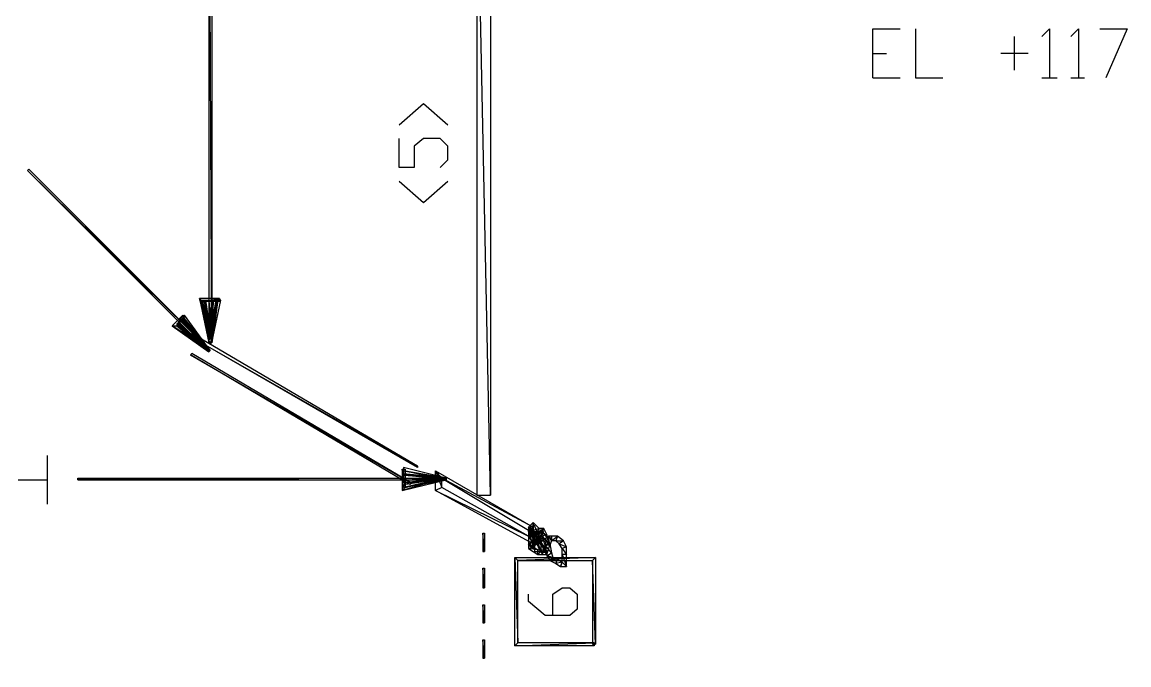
# Model space of a CAD drawing. Header units: millimetres. Extents: x 0 to 818, y 0 to 746.
# Drawn here: x 294 to 381.2, y 547.8 to 598.4 of the extents above; entities that cross this region are included whole.
import ezdxf

# ---------------------------------------------------------------- set-up
doc = ezdxf.new("R2010")
doc.units = ezdxf.units.MM
doc.layers.add('DIAGRAM_IMAGE', color=7, linetype='Continuous')
doc.layers.add('DIAGRAM_VECTOR', color=4, linetype='Continuous')
picture_1 = doc.add_image_def('image1.png', size_in_pixel=(3409, 3109))

msp = doc.modelspace()

# ---------------------------------------------------------------- linework, layer by layer
at = {"layer": 'DIAGRAM_VECTOR'}
for p, q in [((308.92, 573.16), (308.68, 625)), ((308.68, 625), (308.68, 573.16)), ((308.92, 573.16), (308.68, 625)), ((308.92, 625), (308.92, 573.16)), ((330.88, 561.16), (329.8, 612.76)), ((329.8, 612.76), (329.8, 561.16)), ((330.88, 561.16), (329.8, 612.76)), ((330.88, 612.76), (330.88, 561.16)), ((361, 594.04), (361, 597.88)), ((361, 597.88), (363.16, 597.88)), ((364.36, 597.88), (364.36, 594.04)), ((374.32, 597.28), (374.92, 597.88)), ((374.92, 597.88), (374.92, 594.04)), ((376.6, 597.28), (377.2, 597.88)), ((377.2, 597.88), (377.2, 594.04)), ((378.88, 597.88), (381.04, 597.88)), ((381.04, 597.88), (379.36, 594.04)), ((372.16, 594.64), (372.16, 597.28)), ((361, 595.96), (362.08, 595.96)), ((373.24, 595.96), (371.08, 595.96)), ((361, 594.04), (363.16, 594.04)), ((364.36, 594.04), (366.52, 594.04)), ((374.32, 594.04), (375.52, 594.04)), ((376.6, 594.04), (377.68, 594.04)), ((323.68, 590.32), (325.6, 592)), ((325.6, 592), (327.52, 590.32)), ((323.68, 586.96), (323.68, 589.24)), ((325.6, 589.24), (324.88, 588.64)), ((324.88, 588.64), (324.88, 586.96)), ((326.92, 589.24), (325.6, 589.24)), ((327.52, 588.64), (326.92, 589.24)), ((327.52, 587.56), (327.52, 588.64)), ((324.88, 586.96), (323.68, 586.96)), ((326.92, 586.96), (327.52, 587.56)), ((294.4, 586.72), (294.52, 586.84)), ((308.8, 572.56), (294.4, 586.72)), ((294.4, 586.72), (308.68, 572.44)), ((308.8, 572.56), (294.4, 586.72)), ((294.52, 586.84), (308.8, 572.56)), ((323.68, 585.88), (325.6, 584.2)), ((325.6, 584.2), (327.52, 585.88)), ((308.92, 573.28), (307.96, 576.64)), ((307.96, 576.64), (308.68, 573.16)), ((308.92, 573.28), (307.96, 576.64)), ((307.96, 576.64), (308.2, 576.4)), ((307.96, 576.64), (308.2, 576.4)), ((309.52, 576.64), (307.96, 576.64)), ((308.92, 573.16), (308.08, 576.52)), ((308.08, 576.52), (308.68, 573.16)), ((308.92, 573.16), (308.08, 576.52)), ((308.08, 576.52), (308.32, 576.52)), ((308.2, 576.4), (309.52, 576.64)), ((308.2, 576.4), (309.52, 576.64)), ((308.2, 576.4), (308.92, 573.28)), ((309.52, 576.4), (308.2, 576.4)), ((308.32, 576.52), (308.92, 573.16)), ((308.92, 573.16), (308.32, 576.52)), ((308.32, 576.52), (308.68, 573.16)), ((308.92, 573.16), (308.32, 576.52)), ((308.32, 576.52), (308.44, 576.52)), ((308.44, 576.52), (308.92, 573.16)), ((308.92, 573.16), (308.44, 576.52)), ((308.44, 576.52), (308.68, 573.16)), ((308.92, 573.16), (308.44, 576.52)), ((308.44, 576.52), (308.68, 576.52)), ((308.68, 573.28), (309.4, 576.52)), ((308.68, 573.16), (309.28, 576.52)), ((308.68, 573.16), (309.04, 576.52)), ((308.68, 573.16), (308.92, 576.52)), ((308.68, 576.52), (308.92, 573.16)), ((309.4, 576.52), (308.92, 573.16)), ((308.92, 573.16), (309.64, 576.52)), ((309.4, 576.52), (308.92, 573.16)), ((309.28, 576.52), (308.92, 573.16)), ((308.92, 573.16), (309.4, 576.52)), ((309.28, 576.52), (308.92, 573.16)), ((309.04, 576.52), (308.92, 573.16)), ((308.92, 573.16), (309.28, 576.52)), ((309.04, 576.52), (308.92, 573.16)), ((309.04, 576.52), (308.92, 576.52)), ((308.92, 576.52), (308.92, 573.16)), ((308.92, 573.16), (309.04, 576.52)), ((308.92, 576.52), (308.92, 573.16)), ((309.28, 576.52), (309.04, 576.52)), ((309.4, 576.52), (309.28, 576.52)), ((309.64, 576.52), (309.4, 576.52)), ((309.52, 576.64), (309.52, 576.4)), ((306.64, 575.32), (305.8, 574.48)), ((306.16, 574.48), (306.64, 575.32)), ((306.16, 574.48), (306.64, 575.32)), ((306.76, 575.2), (306.16, 574.48)), ((306.16, 574.6), (306.28, 574.72)), ((306.16, 574.6), (306.28, 574.72)), ((306.28, 574.72), (308.8, 572.56)), ((306.28, 574.72), (308.8, 572.56)), ((306.64, 575.08), (306.52, 574.96)), ((306.52, 574.96), (308.8, 572.56)), ((306.52, 574.96), (308.8, 572.56)), ((308.68, 572.44), (306.52, 574.96)), ((306.76, 575.32), (306.64, 575.2)), ((306.64, 575.32), (306.76, 575.2)), ((306.64, 575.2), (308.8, 572.56)), ((306.64, 575.2), (308.8, 572.56)), ((308.68, 572.44), (306.64, 575.2)), ((306.76, 575.08), (306.64, 574.96)), ((306.76, 575.08), (306.64, 574.96)), ((308.8, 572.56), (306.64, 575.08)), ((306.64, 574.96), (308.8, 572.56)), ((306.64, 574.96), (308.8, 572.56)), ((308.68, 572.44), (306.64, 574.96)), ((306.64, 574.96), (308.8, 572.56)), ((306.64, 574.96), (308.8, 572.56)), ((308.68, 572.44), (306.64, 574.96)), ((308.8, 572.56), (306.76, 575.32)), ((308.8, 572.56), (306.76, 575.08)), ((308.8, 572.56), (306.76, 575.08)), ((308.8, 572.56), (305.8, 574.48)), ((305.8, 574.48), (308.68, 572.44)), ((308.8, 572.56), (305.8, 574.48)), ((305.8, 574.48), (306.16, 574.48)), ((305.8, 574.48), (306.16, 574.48)), ((306.16, 574.48), (306.28, 574.6)), ((308.8, 572.56), (306.16, 574.6)), ((306.16, 574.6), (308.68, 572.44)), ((308.8, 572.56), (306.16, 574.6)), ((308.8, 572.56), (306.16, 574.6)), ((306.16, 574.6), (308.68, 572.44)), ((308.8, 572.56), (306.16, 574.6)), ((306.16, 574.48), (308.8, 572.56)), ((308.8, 572.56), (306.16, 574.48)), ((306.16, 574.48), (308.68, 572.44)), ((308.8, 572.56), (306.16, 574.48)), ((306.28, 574.6), (308.8, 572.56)), ((307.36, 573.88), (307.24, 573.64)), ((325.12, 563.44), (307.36, 573.88)), ((307.24, 573.64), (325.12, 563.44)), ((307.24, 573.64), (325.12, 563.44)), ((325.12, 563.32), (307.24, 573.64)), ((308.92, 573.16), (308.68, 573.28)), ((308.68, 573.16), (308.92, 573.28)), ((308.92, 573.16), (308.68, 573.16)), ((308.68, 573.16), (308.92, 573.16)), ((308.92, 573.16), (308.68, 573.16)), ((308.68, 573.16), (308.92, 573.16)), ((308.92, 573.16), (308.68, 573.16)), ((308.68, 573.16), (308.92, 573.16)), ((308.68, 573.16), (308.92, 573.16)), ((307.36, 572.32), (307.24, 572.2)), ((307.24, 572.2), (324.64, 562.12)), ((307.24, 572.2), (324.64, 562.12)), ((324.52, 562), (307.24, 572.2)), ((324.64, 562.12), (307.36, 572.32)), ((308.8, 572.56), (308.68, 572.44)), ((308.68, 572.44), (308.8, 572.56)), ((308.8, 572.56), (308.68, 572.44)), ((308.68, 572.44), (308.8, 572.56)), ((308.8, 572.56), (308.68, 572.44)), ((308.68, 572.44), (308.8, 572.56)), ((308.8, 572.56), (308.68, 572.44)), ((308.68, 572.44), (308.8, 572.56)), ((308.68, 572.44), (308.8, 572.56)), ((295.96, 564.28), (295.96, 560.44)), ((324.04, 563.32), (324.04, 563.08)), ((327.4, 562.48), (324.04, 563.32)), ((325.12, 563.44), (325.12, 563.32)), ((327.4, 562.48), (298.36, 562.36)), ((327.4, 562.48), (298.36, 562.36)), ((298.36, 562.36), (298.36, 562.48)), ((298.36, 562.48), (327.4, 562.48)), ((324.16, 561.76), (323.92, 563.2)), ((323.92, 563.2), (323.92, 561.52)), ((324.16, 561.76), (323.92, 563.2)), ((323.92, 563.2), (324.16, 563.2)), ((327.28, 562.48), (323.92, 561.52)), ((327.28, 562.48), (323.92, 561.52)), ((324.04, 563.08), (327.4, 562.48)), ((324.04, 563.08), (327.4, 562.48)), ((327.28, 562.36), (324.04, 563.08)), ((324.04, 563.08), (324.04, 562.84)), ((327.4, 562.48), (324.04, 563.08)), ((324.04, 562.84), (327.4, 562.48)), ((324.04, 562.84), (327.4, 562.48)), ((327.28, 562.36), (324.04, 562.84)), ((324.04, 562.84), (324.04, 562.72)), ((327.4, 562.48), (324.04, 562.84)), ((324.04, 562.72), (327.4, 562.48)), ((324.04, 562.72), (327.4, 562.48)), ((327.4, 562.36), (324.04, 562.72)), ((324.04, 562.72), (324.04, 562.48)), ((327.4, 562.48), (324.04, 562.72)), ((327.28, 562.48), (324.04, 561.76)), ((327.28, 562.48), (324.04, 561.76)), ((324.04, 562), (327.28, 562.48)), ((327.4, 562.48), (324.04, 562.12)), ((327.4, 562.48), (324.04, 562.12)), ((324.04, 562.36), (327.4, 562.48)), ((324.04, 562.48), (327.4, 562.48)), ((324.04, 562.48), (327.4, 562.48)), ((327.4, 562.36), (324.04, 562.48)), ((327.4, 562.48), (324.04, 562.12)), ((327.4, 562.48), (324.04, 562.12)), ((324.04, 562.36), (327.4, 562.48)), ((324.16, 563.2), (324.16, 561.76)), ((324.16, 561.76), (327.28, 562.48)), ((327.04, 562.48), (326.56, 563.08)), ((326.56, 563.08), (334.24, 558.64)), ((327.04, 562.48), (326.56, 563.08)), ((326.56, 563.08), (327.04, 561.76)), ((326.56, 563.08), (327.04, 561.76)), ((326.56, 561.52), (326.56, 563.08)), ((334.24, 558.64), (327.04, 562.48)), ((327.04, 562.48), (333.88, 558.4)), ((334.24, 558.64), (327.04, 562.48)), ((327.04, 561.76), (327.04, 562.48)), ((327.4, 562.48), (327.28, 562.36)), ((327.4, 562.36), (327.28, 562.48)), ((327.4, 562.48), (327.28, 562.36)), ((327.4, 562.36), (327.28, 562.48)), ((327.4, 562.48), (327.4, 562.36)), ((327.4, 562.36), (327.4, 562.48)), ((327.4, 562.48), (327.4, 562.36)), ((327.4, 562.36), (327.4, 562.48)), ((327.4, 562.36), (327.4, 562.48)), ((293.68, 562.36), (295.96, 562.36)), ((298.36, 562.36), (327.4, 562.36)), ((323.92, 561.52), (327.4, 562.36)), ((323.92, 561.52), (324.16, 561.76)), ((323.92, 561.52), (324.16, 561.76)), ((324.04, 561.76), (327.4, 562.36)), ((324.04, 562.12), (327.4, 562.36)), ((324.04, 562.12), (324.04, 562.36)), ((324.04, 562.12), (327.4, 562.36)), ((324.04, 562.12), (324.04, 562.36)), ((324.04, 561.76), (324.04, 562)), ((324.64, 562.12), (324.52, 562)), ((327.04, 561.76), (326.56, 561.52)), ((327.04, 561.76), (326.56, 561.52)), ((333.88, 557.92), (327.04, 561.76)), ((326.56, 561.52), (333.88, 557.92)), ((326.56, 561.52), (333.88, 557.92)), ((334.24, 557.32), (326.56, 561.52)), ((329.8, 561.16), (330.88, 561.16)), ((334.24, 559), (333.88, 558.64)), ((334.24, 558.4), (334.24, 559)), ((334.24, 559), (334.24, 558.4)), ((334.72, 558.52), (334.24, 559)), ((330.4, 556.72), (330.28, 558.16)), ((330.28, 558.16), (330.28, 556.72)), ((330.4, 556.72), (330.28, 558.16)), ((330.28, 558.16), (330.4, 558.16)), ((330.4, 558.16), (330.4, 556.72)), ((333.88, 558.4), (334.24, 558.64)), ((333.88, 558.4), (334.24, 558.64)), ((334.24, 557.92), (333.88, 558.64)), ((333.88, 558.64), (333.88, 557.92)), ((334.24, 557.92), (333.88, 558.64)), ((333.88, 558.64), (334.24, 558.4)), ((333.88, 558.64), (334.24, 558.4)), ((334.24, 557.92), (333.88, 558.4)), ((333.88, 558.4), (333.88, 557.92)), ((334.24, 557.92), (333.88, 558.4)), ((333.88, 558.28), (334.24, 558.4)), ((333.88, 557.2), (334.84, 558.4)), ((334.24, 557.2), (333.88, 558.28)), ((333.88, 558.28), (333.88, 557.2)), ((334.24, 557.2), (333.88, 558.28)), ((333.88, 558.28), (334.24, 557.68)), ((333.88, 558.28), (334.24, 557.68)), ((335.44, 557.44), (333.88, 558.28)), ((335.32, 556.72), (333.88, 558.28)), ((333.88, 558.28), (334.96, 556.6)), ((335.32, 556.72), (333.88, 558.28)), ((334.36, 558.76), (334, 558.64)), ((334, 558.64), (335.2, 556.72)), ((334, 558.64), (335.2, 556.72)), ((334.84, 556.6), (334, 558.64)), ((335.08, 558.16), (334, 557.32)), ((334.12, 557.08), (335.08, 558.16)), ((334.12, 557.08), (335.08, 558.16)), ((334.24, 558.64), (334.24, 557.92)), ((334.24, 558.4), (334.72, 558.52)), ((334.24, 558.4), (334.72, 558.52)), ((334.24, 558.4), (334.24, 557.92)), ((334.48, 558.16), (334.24, 558.4)), ((334.24, 558.4), (335.32, 556.72)), ((334.84, 558.4), (334.24, 556.96)), ((334.84, 558.4), (334.24, 556.96)), ((334.24, 556.96), (335.08, 558.28)), ((335.2, 556.72), (334.36, 558.76)), ((334.84, 556.72), (334.36, 558.28)), ((334.36, 558.28), (334.36, 556.72)), ((334.84, 556.72), (334.36, 558.28)), ((334.36, 558.28), (334.84, 558.28)), ((334.72, 558.52), (334.48, 558.16)), ((334.72, 558.52), (334.48, 558.16)), ((334.48, 558.16), (335.08, 558.52)), ((334.48, 558.16), (335.08, 558.52)), ((334.84, 558.16), (334.48, 558.16)), ((335.08, 558.52), (334.72, 558.52)), ((335.08, 558.52), (334.84, 558.16)), ((335.08, 558.52), (334.84, 558.16)), ((335.08, 558.28), (334.84, 558.4)), ((334.84, 558.28), (334.84, 556.72)), ((334.84, 558.16), (335.32, 558.04)), ((334.84, 558.16), (335.32, 558.04)), ((334.96, 557.92), (334.84, 558.16)), ((335.32, 558.04), (335.08, 558.52)), ((335.08, 558.16), (335.32, 557.8)), ((333.88, 557.92), (334.24, 557.92)), ((333.88, 557.92), (334.24, 557.32)), ((333.88, 557.92), (334.24, 557.32)), ((334.24, 557.92), (333.88, 557.92)), ((333.88, 557.92), (334.24, 557.92)), ((334.24, 557.08), (333.88, 557.2)), ((333.88, 557.2), (333.88, 556.96)), ((334.24, 557.08), (333.88, 557.2)), ((333.88, 557.2), (334.24, 557.2)), ((333.88, 557.2), (334.24, 557.2)), ((334.24, 556.96), (333.88, 557.2)), ((334, 557.32), (334.12, 557.08)), ((335.32, 557.8), (334.12, 557.08)), ((334.24, 557.32), (334.24, 557.92)), ((334.24, 557.68), (334.24, 557.2)), ((334.24, 557.68), (335.44, 557.44)), ((334.24, 557.68), (335.44, 557.44)), ((335.2, 557.08), (334.24, 557.68)), ((334.24, 557.2), (334.24, 557.08)), ((335.32, 558.04), (334.96, 557.92)), ((335.32, 558.04), (334.96, 557.92)), ((334.96, 557.92), (335.56, 557.2)), ((334.96, 557.92), (335.56, 557.2)), ((335.2, 557.2), (334.96, 557.92)), ((335.08, 556.84), (335.2, 557.2)), ((335.44, 557.92), (335.2, 557.32)), ((335.44, 557.44), (335.2, 557.08)), ((335.2, 557.32), (335.56, 557.2)), ((335.2, 557.2), (335.56, 557.32)), ((335.56, 557.2), (335.2, 557.2)), ((335.56, 557.2), (335.2, 557.2)), ((335.2, 557.2), (335.32, 556.48)), ((335.2, 557.2), (335.32, 556.48)), ((335.68, 556.6), (335.2, 557.2)), ((335.2, 557.2), (335.32, 556.36)), ((335.68, 556.6), (335.2, 557.2)), ((335.56, 557.2), (335.32, 558.04)), ((335.32, 556.48), (335.56, 557.2)), ((335.56, 557.2), (335.44, 557.92)), ((335.56, 557.2), (335.44, 557.92)), ((335.44, 557.92), (335.68, 557.56)), ((335.44, 557.92), (335.68, 557.56)), ((335.68, 557.92), (335.44, 557.92)), ((335.68, 557.56), (335.56, 557.2)), ((335.56, 557.32), (335.68, 556.6)), ((335.68, 557.56), (335.68, 557.92)), ((335.68, 557.92), (335.68, 557.56)), ((335.68, 557.56), (336.16, 557.92)), ((336.16, 557.92), (335.68, 557.92)), ((335.68, 557.56), (336.16, 557.92)), ((336.04, 557.56), (335.68, 557.56)), ((336.16, 557.92), (336.04, 557.56)), ((336.16, 557.92), (336.04, 557.56)), ((336.04, 557.56), (336.64, 557.56)), ((336.04, 557.56), (336.64, 557.56)), ((336.28, 557.32), (336.04, 557.56)), ((336.64, 557.56), (336.16, 557.92)), ((336.64, 557.56), (336.28, 557.32)), ((336.64, 557.56), (336.28, 557.32)), ((336.28, 557.32), (336.88, 557.08)), ((336.28, 557.32), (336.88, 557.08)), ((336.52, 556.96), (336.28, 557.32)), ((336.88, 557.08), (336.64, 557.56)), ((330.28, 556.72), (330.4, 556.72)), ((333.88, 556.96), (334.24, 557.08)), ((333.88, 556.96), (334.24, 557.08)), ((334.6, 556.84), (333.88, 556.96)), ((333.88, 556.96), (334.6, 556.48)), ((334.6, 556.84), (333.88, 556.96)), ((334.24, 557.08), (334.6, 556.84)), ((334.36, 556.72), (334.84, 556.72)), ((334.96, 556.84), (334.6, 556.48)), ((334.96, 556.84), (334.6, 556.48)), ((334.6, 556.48), (334.6, 556.84)), ((334.6, 556.84), (334.96, 556.84)), ((334.6, 556.48), (334.6, 556.84)), ((334.6, 556.48), (334.96, 556.48)), ((335.2, 556.72), (334.84, 556.6)), ((335.08, 556.84), (334.96, 556.48)), ((335.08, 556.84), (334.96, 556.48)), ((334.96, 556.48), (334.96, 556.84)), ((334.96, 556.84), (335.08, 556.84)), ((334.96, 556.48), (334.96, 556.84)), ((334.96, 556.6), (335.32, 556.72)), ((334.96, 556.48), (335.32, 556.48)), ((335.32, 556.48), (335.08, 556.84)), ((335.32, 556.48), (335.08, 556.84)), ((335.32, 556.36), (335.68, 556.6)), ((335.32, 556.36), (335.68, 556.6)), ((335.8, 556.24), (335.32, 556.36)), ((335.32, 556.36), (335.56, 556)), ((335.8, 556.24), (335.32, 556.36)), ((335.68, 556.6), (335.8, 556.24)), ((336.88, 557.08), (336.52, 556.96)), ((336.88, 557.08), (336.52, 556.96)), ((336.52, 556.96), (336.88, 556.48)), ((336.52, 556.96), (336.88, 556.48)), ((336.52, 556.48), (336.52, 556.96)), ((336.88, 556.48), (336.52, 556.48)), ((336.88, 556.48), (336.52, 556.48)), ((336.52, 556.48), (336.88, 555.52)), ((336.52, 556.48), (336.88, 555.52)), ((336.52, 555.88), (336.52, 556.48)), ((336.88, 556.48), (336.88, 557.08)), ((336.88, 555.52), (336.88, 556.48)), ((333.04, 556), (332.8, 556.24)), ((332.8, 556.24), (339.16, 556.24)), ((333.04, 556), (332.8, 556.24)), ((332.8, 556.24), (333.04, 549.52)), ((332.8, 556.24), (333.04, 549.52)), ((332.8, 549.28), (332.8, 556.24)), ((339.16, 556.24), (333.04, 556)), ((339.16, 556.24), (333.04, 556)), ((333.04, 556), (338.92, 556)), ((333.04, 549.52), (333.04, 556)), ((335.56, 556), (335.8, 556.24)), ((335.56, 556), (335.8, 556.24)), ((336.16, 556.12), (335.56, 556)), ((336.16, 556.12), (335.56, 556)), ((335.56, 556), (336.04, 555.76)), ((335.8, 556.24), (336.16, 556.12)), ((336.04, 555.76), (336.16, 556.12)), ((336.04, 555.76), (336.16, 556.12)), ((336.52, 555.88), (336.04, 555.76)), ((336.52, 555.88), (336.04, 555.76)), ((336.04, 555.76), (336.4, 555.52)), ((336.16, 556.12), (336.52, 555.88)), ((336.52, 555.88), (336.4, 555.52)), ((336.4, 555.52), (336.52, 555.88)), ((336.4, 555.52), (336.88, 555.52)), ((336.88, 555.52), (336.52, 555.88)), ((336.88, 555.52), (336.52, 555.88)), ((338.92, 556), (339.16, 556.24)), ((338.92, 556), (339.16, 556.24)), ((339.16, 549.4), (338.92, 556)), ((338.92, 556), (338.92, 549.4)), ((339.16, 549.4), (338.92, 556)), ((339.16, 556.24), (339.16, 549.4)), ((330.4, 553.84), (330.28, 555.4)), ((330.28, 555.4), (330.28, 553.84)), ((330.4, 553.84), (330.28, 555.4)), ((330.28, 555.4), (330.4, 555.4)), ((330.4, 555.4), (330.4, 553.84)), ((330.28, 553.84), (330.4, 553.84)), ((335.8, 553.36), (336.52, 553.84)), ((336.52, 553.84), (337.12, 553.84)), ((337.12, 553.84), (337.72, 553.36)), ((333.88, 552.76), (333.88, 553.36)), ((335.8, 551.68), (335.8, 553.36)), ((337.72, 553.36), (337.72, 552.16)), ((330.4, 551.08), (330.28, 552.52)), ((330.28, 552.52), (330.28, 551.08)), ((330.4, 551.08), (330.28, 552.52)), ((330.28, 552.52), (330.4, 552.52)), ((330.4, 552.52), (330.4, 551.08)), ((335.2, 551.68), (333.88, 552.76)), ((337.72, 552.16), (337.12, 551.68)), ((337.12, 551.68), (335.2, 551.68)), ((330.28, 551.08), (330.4, 551.08)), ((330.4, 548.32), (330.28, 549.76)), ((330.28, 549.76), (330.28, 548.32)), ((330.4, 548.32), (330.28, 549.76)), ((330.28, 549.76), (330.4, 549.76)), ((330.4, 549.76), (330.4, 548.32)), ((333.04, 549.52), (332.8, 549.28)), ((333.04, 549.52), (332.8, 549.28)), ((332.8, 549.28), (339.04, 549.52)), ((332.8, 549.28), (339.04, 549.52)), ((339.04, 549.52), (333.04, 549.52)), ((338.92, 549.4), (339.16, 549.4)), ((339.04, 549.52), (339.04, 549.28)), ((339.04, 549.28), (332.8, 549.28)), ((330.28, 548.32), (330.4, 548.32))]:
    msp.add_line(p, q, dxfattribs=at)

# ---------------------------------------------------------------- pictures from other files: only their frames are drawn
at = {"layer": 'DIAGRAM_IMAGE'}
image = msp.add_image(picture_1, insert=(0, 0), size_in_units=(818, 746), dxfattribs=at)

doc.saveas('drawing.dxf')
